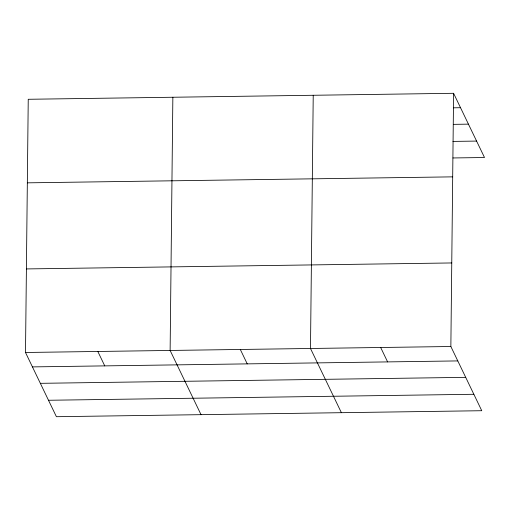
<?xml version="1.0" encoding="UTF-8"?>
<svg xmlns="http://www.w3.org/2000/svg" width="510" height="510" viewBox="0 0 510 510"><rect width="100%" height="100%" fill="white"/><g stroke="black" fill="none" stroke-linecap="round" stroke-linejoin="round"><path stroke-width="0.76" d="M453.594 93.298L450.859 346.507L481.759 410.716L56.406 416.702L25.5 352.486L28.241 99.284L453.594 93.298L484.5 157.513L452.956 157.96M172.858 97.251L170.123 350.453L201.023 414.668M313.229 95.274L310.488 348.477L341.394 412.692M453.435 107.814L460.53 107.712M453.46 124.357L468.441 124.147M452.931 141.41L476.589 141.079M27.336 182.841L452.695 176.855M26.405 268.929L451.758 262.95M25.5 352.486L450.859 346.507M32.436 366.9L457.795 360.914M40.347 383.329L465.7 377.349M48.495 400.267L473.854 394.281M380.67 347.488L387.606 361.902M240.306 349.465L247.242 363.879M97.812 351.466L104.748 365.88"/></g></svg>
